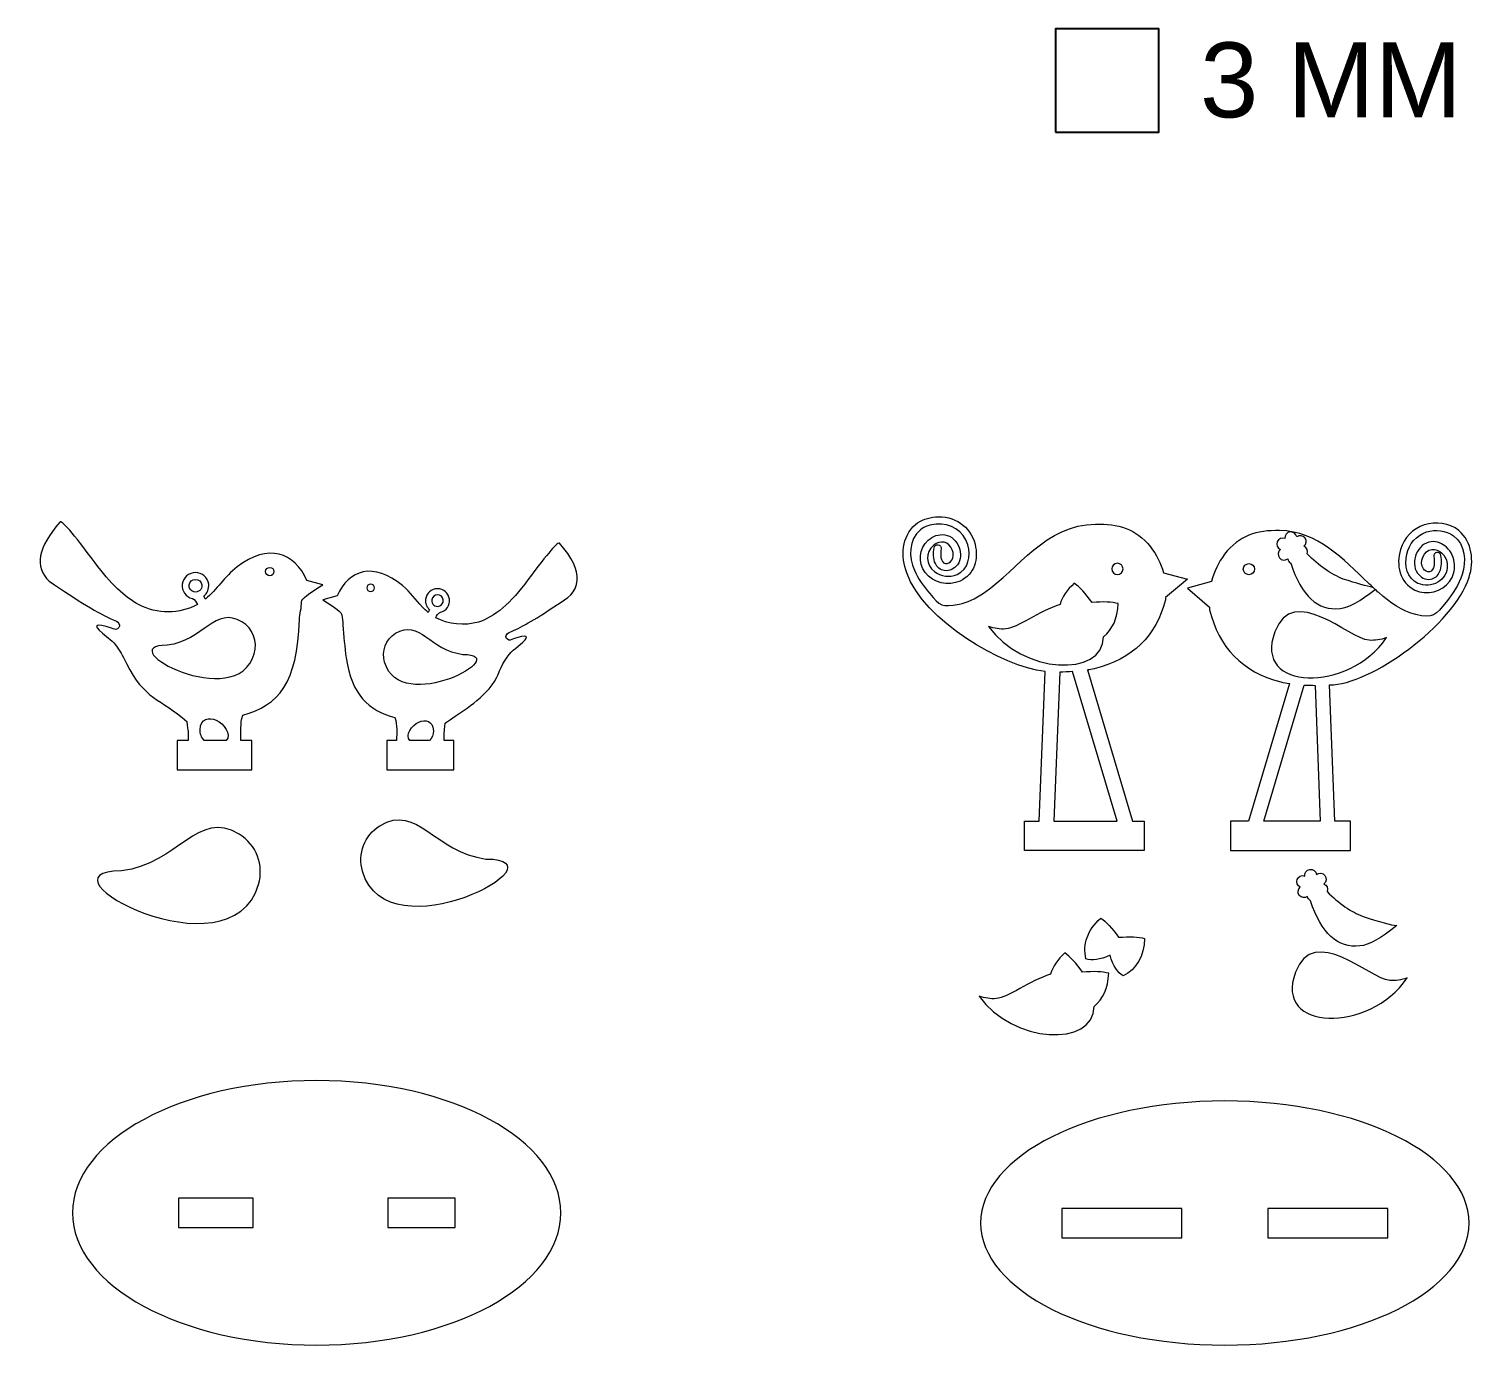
# Model space of a CAD drawing. Header units: millimetres. Extents: x -340 to 338, y -93 to 177.
# Drawn here: x -340.4 to -44.5, y -93 to 176.5 of the extents above; entities that cross this region are included whole.
import ezdxf

# ---------------------------------------------------------------- set-up
doc = ezdxf.new("R2010")
doc.units = ezdxf.units.MM
doc.header["$MEASUREMENT"] = 0
doc.layers.add('Camada 1', color=7, linetype='Continuous')
doc.styles.add('0', font='arial.ttf', dxfattribs={"height": 1})

msp = doc.modelspace()

# ---------------------------------------------------------------- linework, layer by layer
at = {"layer": 'Camada 1', "color": 250}
msp.add_lwpolyline([(-130.175, 155.3635), (-109.0084, 155.3635), (-109.0084, 176.5301), (-130.175, 176.5301), (-130.175, 155.3635)], close=True, dxfattribs=at)
at = {"layer": 'Camada 1', "color": 230, "lineweight": 9}
for points, knots in [([(-310.0096, 30.815), (-310.0096, 30.815), (-307.751, 30.815), (-307.751, 30.815), (-307.751, 30.815), (-307.7071, 32.8731), (-307.8205, 32.3504), (-308.0231, 34.7138), (-308.0231, 34.7138), (-313.3153, 39.338), (-316.8418, 39.2037), (-320.4025, 46.5539), (-320.4025, 46.5539), (-320.9514, 47.6866), (-321.5006, 48.817), (-322.2921, 49.9095), (-322.2921, 49.9095), (-323.2825, 51.2761), (-324.114, 51.7262), (-325.3412, 52.7735), (-325.3412, 52.7735), (-327.423, 54.5497), (-326.7978, 54.8873), (-323.4659, 53.786), (-323.4659, 53.786), (-322.9475, 53.6147), (-322.7331, 53.3889), (-322.2624, 53.6866), (-322.2624, 53.6866), (-322.0314, 53.8326), (-321.8964, 54.0015), (-321.8573, 54.1931), (-321.8573, 54.1931), (-321.8244, 54.3545), (-321.8595, 54.5323), (-321.9625, 54.7262), (-321.9625, 54.7262), (-322.2572, 55.281), (-322.6088, 55.2857), (-323.1575, 55.5234), (-323.1575, 55.5234), (-326.062, 56.7817), (-330.415, 59.4108), (-336.2163, 63.4105), (-336.2163, 63.4105), (-339.2934, 66.3197), (-338.5684, 70.3452), (-334.0411, 75.4868), (-334.0411, 75.4868), (-333.7668, 76.0556), (-331.3636, 73.2894), (-326.8315, 67.1882), (-326.8315, 67.1882), (-323.774, 62.9938), (-320.76, 60.1175), (-317.7891, 58.5596), (-317.7891, 58.5596), (-314.1884, 56.6712), (-309.4601, 56.6611), (-305.8894, 58.6296), (-305.8894, 58.6296), (-305.8894, 58.6296), (-305.898, 58.6527), (-305.898, 58.6527), (-305.898, 58.6527), (-306.0577, 59.0199), (-306.4339, 59.7759), (-306.8933, 59.8411), (-306.8933, 59.8411), (-306.8933, 59.8411), (-306.9121, 59.8438), (-306.9121, 59.8438), (-306.9121, 59.8438), (-306.9121, 59.8438), (-306.9306, 59.8483), (-306.9306, 59.8483), (-306.9306, 59.8483), (-308.2669, 60.1758), (-309.1488, 61.4478), (-308.9832, 62.8092), (-308.9832, 62.8092), (-308.8175, 64.1713), (-307.6573, 65.1958), (-306.2803, 65.1958), (-306.2803, 65.1958), (-304.9033, 65.1958), (-303.743, 64.1713), (-303.5773, 62.8092), (-303.5773, 62.8092), (-303.4609, 61.8517), (-303.8626, 60.9384), (-304.5762, 60.3668), (-304.5762, 60.3668), (-304.5762, 60.3668), (-304.2558, 59.7594), (-304.2558, 59.7594), (-304.2558, 59.7594), (-301.8733, 61.7213), (-300.3497, 64.3348), (-297.7407, 66.3581), (-297.7407, 66.3581), (-291.4353, 71.2476), (-285.9505, 69.3343), (-283.4661, 63.5656), (-283.4661, 63.5656), (-283.4661, 63.5656), (-280.2016, 62.6552), (-280.2016, 62.6552), (-280.2016, 62.6552), (-283.1211, 60.9194), (-284.5661, 59.7737), (-284.5366, 59.2181), (-284.5366, 59.2181), (-284.5474, 58.0953), (-284.9446, 56.5954), (-284.9812, 55.5503), (-284.9812, 55.5503), (-285.4369, 42.5084), (-289.1724, 38.0299), (-296.6068, 35.9837), (-296.6068, 35.9837), (-297.143, 34.1231), (-296.9687, 32.7056), (-296.9672, 30.815), (-296.9672, 30.815), (-296.9672, 30.815), (-294.7233, 30.815), (-294.7233, 30.815), (-294.7233, 30.815), (-294.7233, 30.815), (-294.7233, 24.815), (-294.7233, 24.815), (-294.7233, 24.815), (-294.7233, 24.815), (-310.0096, 24.815), (-310.0096, 24.815), (-310.0096, 24.815), (-310.0096, 24.815), (-310.0096, 30.815), (-310.0096, 30.815)], [0, 0, 0, 0, 0.02777778, 0.02777778, 0.02777778, 0.02777778, 0.05555556, 0.05555556, 0.05555556, 0.05555556, 0.08333333, 0.08333333, 0.08333333, 0.08333333, 0.11111111, 0.11111111, 0.11111111, 0.11111111, 0.13888889, 0.13888889, 0.13888889, 0.13888889, 0.16666667, 0.16666667, 0.16666667, 0.16666667, 0.19444444, 0.19444444, 0.19444444, 0.19444444, 0.22222222, 0.22222222, 0.22222222, 0.22222222, 0.25, 0.25, 0.25, 0.25, 0.27777778, 0.27777778, 0.27777778, 0.27777778, 0.30555556, 0.30555556, 0.30555556, 0.30555556, 0.33333333, 0.33333333, 0.33333333, 0.33333333, 0.36111111, 0.36111111, 0.36111111, 0.36111111, 0.38888889, 0.38888889, 0.38888889, 0.38888889, 0.41666667, 0.41666667, 0.41666667, 0.41666667, 0.44444444, 0.44444444, 0.44444444, 0.44444444, 0.47222222, 0.47222222, 0.47222222, 0.47222222, 0.5, 0.5, 0.5, 0.5, 0.52777778, 0.52777778, 0.52777778, 0.52777778, 0.55555556, 0.55555556, 0.55555556, 0.55555556, 0.58333333, 0.58333333, 0.58333333, 0.58333333, 0.61111111, 0.61111111, 0.61111111, 0.61111111, 0.63888889, 0.63888889, 0.63888889, 0.63888889, 0.66666667, 0.66666667, 0.66666667, 0.66666667, 0.69444444, 0.69444444, 0.69444444, 0.69444444, 0.72222222, 0.72222222, 0.72222222, 0.72222222, 0.75, 0.75, 0.75, 0.75, 0.77777778, 0.77777778, 0.77777778, 0.77777778, 0.80555556, 0.80555556, 0.80555556, 0.80555556, 0.83333333, 0.83333333, 0.83333333, 0.83333333, 0.86111111, 0.86111111, 0.86111111, 0.86111111, 0.88888889, 0.88888889, 0.88888889, 0.88888889, 0.91666667, 0.91666667, 0.91666667, 0.91666667, 0.94444444, 0.94444444, 0.94444444, 0.94444444, 1, 1, 1, 1]), ([(-136.5659, 8.2771), (-136.5659, 8.2771), (-112.0125, 8.2771), (-112.0125, 8.2771), (-112.0125, 8.2771), (-112.0125, 8.2771), (-112.0125, 14.2771), (-112.0125, 14.2771), (-112.0125, 14.2771), (-112.0125, 14.2771), (-114.4244, 14.2771), (-114.4244, 14.2771), (-114.4244, 14.2771), (-114.4244, 14.2771), (-123.6431, 45.2327), (-123.6431, 45.2327), (-123.6431, 45.2327), (-123.1797, 45.3019), (-122.7141, 45.3796), (-122.2466, 45.4657), (-122.2466, 45.4657), (-114.3821, 47.4681), (-109.5314, 52.1865), (-107.6945, 59.6209), (-107.6945, 59.6209), (-107.6755, 59.7773), (-107.659, 59.9336), (-107.6452, 60.0898), (-107.6452, 60.0898), (-107.6452, 60.0898), (-103.1463, 63.821), (-103.1463, 63.821), (-103.1463, 63.821), (-103.1463, 63.821), (-108.0768, 65.1345), (-108.0768, 65.1345), (-108.0768, 65.1345), (-108.5928, 67.0787), (-109.5055, 68.8997), (-110.758, 70.4786), (-110.758, 70.4786), (-113.6781, 74.1596), (-117.3889, 75.2135), (-122.015, 75.1291), (-122.015, 75.1291), (-132.2063, 74.9429), (-137.8369, 65.8628), (-144.7074, 61.134), (-144.7074, 61.134), (-146.7714, 59.7135), (-148.2117, 59.0399), (-149.8883, 58.7212), (-149.8883, 58.7212), (-153.599, 58.0158), (-153.7651, 58.363), (-155.936, 60.9024), (-155.936, 60.9024), (-157.1561, 62.3294), (-158.3223, 63.9485), (-159.0779, 65.6733), (-159.0779, 65.6733), (-160.2492, 68.3472), (-160.3265, 71.9435), (-157.8433, 73.9228), (-157.8433, 73.9228), (-156.9193, 74.6594), (-155.7825, 75.002), (-154.6191, 75.1087), (-154.6191, 75.1087), (-151.6672, 75.3794), (-149.0252, 73.7119), (-148.1639, 70.8607), (-148.1639, 70.8607), (-147.4635, 68.5422), (-147.9918, 65.8886), (-150.3556, 64.7942), (-150.3556, 64.7942), (-151.8314, 64.111), (-153.7082, 64.3926), (-154.9795, 65.3802), (-154.9795, 65.3802), (-156.7052, 66.7209), (-156.8997, 69.3324), (-155.1776, 70.7618), (-155.1776, 70.7618), (-153.7828, 71.9194), (-151.9742, 71.5769), (-151.3141, 69.8136), (-151.3141, 69.8136), (-151.0506, 69.1097), (-150.9971, 68.2829), (-151.4609, 67.6481), (-151.4609, 67.6481), (-151.7401, 67.2659), (-152.2294, 66.9655), (-152.7167, 67.0433), (-152.7167, 67.0433), (-153.8632, 67.2264), (-153.7324, 69.1944), (-153.597, 70.0177), (-153.597, 70.0177), (-153.5308, 70.4201), (-153.8046, 70.8019), (-154.207, 70.8681), (-154.207, 70.8681), (-154.6093, 70.9342), (-154.991, 70.6604), (-155.0572, 70.2581), (-155.0572, 70.2581), (-155.2296, 69.2106), (-155.2574, 68.0018), (-154.7906, 67.0236), (-154.7906, 67.0236), (-154.4294, 66.2666), (-153.7906, 65.7161), (-152.95, 65.5818), (-152.95, 65.5818), (-151.9111, 65.4159), (-150.874, 65.9426), (-150.2658, 66.7751), (-150.2658, 66.7751), (-149.499, 67.8247), (-149.4849, 69.1483), (-149.9281, 70.3324), (-149.9281, 70.3324), (-150.4292, 71.6711), (-151.4198, 72.7103), (-152.8762, 72.9247), (-152.8762, 72.9247), (-154.0911, 73.1036), (-155.3331, 72.6448), (-156.2375, 71.8371), (-156.2375, 71.8371), (-158.1254, 70.1509), (-158.3903, 67.1784), (-156.8519, 65.1733), (-156.8519, 65.1733), (-155.2432, 63.0765), (-152.1233, 62.3449), (-149.7338, 63.4512), (-149.7338, 63.4512), (-146.7786, 64.8193), (-145.8888, 67.9871), (-146.6601, 70.9786), (-146.6601, 70.9786), (-147.609, 74.6587), (-150.9814, 76.9286), (-154.7543, 76.5825), (-154.7543, 76.5825), (-156.254, 76.4449), (-157.6968, 75.9713), (-158.8664, 74.9987), (-158.8664, 74.9987), (-161.731, 72.6164), (-161.8449, 68.3994), (-160.656, 65.1327), (-160.656, 65.1327), (-157.0788, 55.3035), (-141.1108, 45.8443), (-132.3246, 44.9377), (-132.3246, 44.9377), (-132.3246, 44.9377), (-133.5001, 14.2771), (-133.5001, 14.2771), (-133.5001, 14.2771), (-133.5001, 14.2771), (-136.5659, 14.2771), (-136.5659, 14.2771), (-136.5659, 14.2771), (-136.5659, 14.2771), (-136.5659, 8.2771), (-136.5659, 8.2771)], [0, 0, 0, 0, 0.02272727, 0.02272727, 0.02272727, 0.02272727, 0.04545455, 0.04545455, 0.04545455, 0.04545455, 0.06818182, 0.06818182, 0.06818182, 0.06818182, 0.09090909, 0.09090909, 0.09090909, 0.09090909, 0.11363636, 0.11363636, 0.11363636, 0.11363636, 0.13636364, 0.13636364, 0.13636364, 0.13636364, 0.15909091, 0.15909091, 0.15909091, 0.15909091, 0.18181818, 0.18181818, 0.18181818, 0.18181818, 0.20454545, 0.20454545, 0.20454545, 0.20454545, 0.22727273, 0.22727273, 0.22727273, 0.22727273, 0.25, 0.25, 0.25, 0.25, 0.27272727, 0.27272727, 0.27272727, 0.27272727, 0.29545455, 0.29545455, 0.29545455, 0.29545455, 0.31818182, 0.31818182, 0.31818182, 0.31818182, 0.34090909, 0.34090909, 0.34090909, 0.34090909, 0.36363636, 0.36363636, 0.36363636, 0.36363636, 0.38636364, 0.38636364, 0.38636364, 0.38636364, 0.40909091, 0.40909091, 0.40909091, 0.40909091, 0.43181818, 0.43181818, 0.43181818, 0.43181818, 0.45454545, 0.45454545, 0.45454545, 0.45454545, 0.47727273, 0.47727273, 0.47727273, 0.47727273, 0.5, 0.5, 0.5, 0.5, 0.52272727, 0.52272727, 0.52272727, 0.52272727, 0.54545455, 0.54545455, 0.54545455, 0.54545455, 0.56818182, 0.56818182, 0.56818182, 0.56818182, 0.59090909, 0.59090909, 0.59090909, 0.59090909, 0.61363636, 0.61363636, 0.61363636, 0.61363636, 0.63636364, 0.63636364, 0.63636364, 0.63636364, 0.65909091, 0.65909091, 0.65909091, 0.65909091, 0.68181818, 0.68181818, 0.68181818, 0.68181818, 0.70454545, 0.70454545, 0.70454545, 0.70454545, 0.72727273, 0.72727273, 0.72727273, 0.72727273, 0.75, 0.75, 0.75, 0.75, 0.77272727, 0.77272727, 0.77272727, 0.77272727, 0.79545455, 0.79545455, 0.79545455, 0.79545455, 0.81818182, 0.81818182, 0.81818182, 0.81818182, 0.84090909, 0.84090909, 0.84090909, 0.84090909, 0.86363636, 0.86363636, 0.86363636, 0.86363636, 0.88636364, 0.88636364, 0.88636364, 0.88636364, 0.90909091, 0.90909091, 0.90909091, 0.90909091, 0.93181818, 0.93181818, 0.93181818, 0.93181818, 0.95454545, 0.95454545, 0.95454545, 0.95454545, 1, 1, 1, 1]), ([(-84.3119, 73.7916), (-76.4263, 73.6409), (-71.2713, 67.9238), (-66.1595, 63.0548), (-66.1595, 63.0548), (-65.4076, 62.3384), (-64.5807, 61.5779), (-64.0016, 61.0718), (-64.0016, 61.0718), (-61.6318, 59), (-59.1912, 57.2978), (-56.4187, 56.5899), (-56.4187, 56.5899), (-52.9858, 55.7133), (-52.3036, 56.5299), (-50.2156, 59.1298), (-50.2156, 59.1298), (-48.8679, 60.8081), (-47.5843, 62.7559), (-46.9088, 64.8123), (-46.9088, 64.8123), (-46.0405, 67.4559), (-46.3121, 70.9477), (-48.7123, 72.717), (-48.7123, 72.717), (-50.2708, 73.8659), (-52.3871, 74.0879), (-54.2068, 73.4973), (-54.2068, 73.4973), (-56.3307, 72.8079), (-57.7933, 71.0947), (-58.2721, 68.9247), (-58.2721, 68.9247), (-58.7788, 66.6282), (-58.2453, 64.0803), (-55.9682, 62.9781), (-55.9682, 62.9781), (-53.3496, 61.7107), (-49.7651, 63.6041), (-49.9622, 66.7222), (-49.9622, 66.7222), (-50.0208, 67.6482), (-50.3903, 68.5327), (-51.0768, 69.1678), (-51.0768, 69.1678), (-51.627, 69.6768), (-52.3785, 70.0059), (-53.1375, 69.921), (-53.1375, 69.921), (-54.7916, 69.7361), (-55.7977, 67.2993), (-54.8636, 65.9624), (-54.8636, 65.9624), (-54.5912, 65.5726), (-54.1049, 65.2474), (-53.6116, 65.3298), (-53.6116, 65.3298), (-52.4562, 65.5227), (-52.5997, 67.6219), (-52.7302, 68.4511), (-52.7302, 68.4511), (-52.794, 68.8568), (-52.5312, 69.2575), (-52.1214, 69.328), (-52.1214, 69.328), (-51.7092, 69.3989), (-51.3336, 69.1044), (-51.2694, 68.6967), (-51.2694, 68.6967), (-51.0981, 67.6084), (-51.0687, 66.3466), (-51.5349, 65.3253), (-51.5349, 65.3253), (-51.8882, 64.5511), (-52.5199, 63.9632), (-53.3755, 63.8203), (-53.3755, 63.8203), (-54.4328, 63.6438), (-55.4656, 64.2117), (-56.0635, 65.0673), (-56.0635, 65.0673), (-57.6454, 67.331), (-56.0842, 71.2283), (-53.2608, 71.5021), (-53.2608, 71.5021), (-52.1033, 71.6143), (-50.9638, 71.1453), (-50.1177, 70.3696), (-50.1177, 70.3696), (-49.1142, 69.4496), (-48.5707, 68.1707), (-48.4854, 66.8218), (-48.4854, 66.8218), (-48.4071, 65.5834), (-48.7373, 64.3947), (-49.4725, 63.393), (-49.4725, 63.393), (-51.0591, 61.2312), (-54.1731, 60.4208), (-56.5962, 61.5936), (-56.5962, 61.5936), (-59.7417, 63.1159), (-60.5001, 66.7751), (-59.5484, 69.9008), (-59.5484, 69.9008), (-58.8162, 72.3057), (-57.0699, 74.162), (-54.6704, 74.9476), (-54.6704, 74.9476), (-52.3107, 75.7201), (-49.5678, 75.365), (-47.6169, 73.7797), (-47.6169, 73.7797), (-44.8336, 71.5182), (-44.4797, 67.4509), (-45.494, 64.2208), (-45.494, 64.2208), (-48.5529, 54.4797), (-65.871, 42.088), (-74.055, 42.1851), (-74.055, 42.1851), (-74.055, 42.1851), (-72.985, 14.2771), (-72.985, 14.2771), (-72.985, 14.2771), (-72.985, 14.2771), (-69.796, 14.2771), (-69.796, 14.2771), (-69.796, 14.2771), (-69.796, 14.2771), (-69.796, 8.2771), (-69.796, 8.2771), (-69.796, 8.2771), (-69.796, 8.2771), (-94.3494, 8.2771), (-94.3494, 8.2771), (-94.3494, 8.2771), (-94.3494, 8.2771), (-94.3494, 14.2771), (-94.3494, 14.2771), (-94.3494, 14.2771), (-94.3494, 14.2771), (-90.6733, 14.2771), (-90.6733, 14.2771), (-90.6733, 14.2771), (-90.6733, 14.2771), (-82.2752, 42.4772), (-82.2752, 42.4772), (-82.2752, 42.4772), (-82.8732, 42.5643), (-83.4751, 42.6659), (-84.0803, 42.7824), (-84.0803, 42.7824), (-91.9448, 44.8757), (-96.7955, 49.8081), (-98.6324, 57.5798), (-98.6324, 57.5798), (-98.6514, 57.7433), (-98.6679, 57.9067), (-98.6817, 58.07), (-98.6817, 58.07), (-98.6817, 58.07), (-103.1806, 61.9704), (-103.1806, 61.9704), (-103.1806, 61.9704), (-103.1806, 61.9704), (-98.2501, 63.3435), (-98.2501, 63.3435), (-98.2501, 63.3435), (-97.7341, 65.3759), (-96.8214, 67.2796), (-95.5689, 68.9301), (-95.5689, 68.9301), (-92.6488, 72.7781), (-88.938, 73.8798), (-84.3119, 73.7916)], [0, 0, 0, 0, 0.02222222, 0.02222222, 0.02222222, 0.02222222, 0.04444444, 0.04444444, 0.04444444, 0.04444444, 0.06666667, 0.06666667, 0.06666667, 0.06666667, 0.08888889, 0.08888889, 0.08888889, 0.08888889, 0.11111111, 0.11111111, 0.11111111, 0.11111111, 0.13333333, 0.13333333, 0.13333333, 0.13333333, 0.15555556, 0.15555556, 0.15555556, 0.15555556, 0.17777778, 0.17777778, 0.17777778, 0.17777778, 0.2, 0.2, 0.2, 0.2, 0.22222222, 0.22222222, 0.22222222, 0.22222222, 0.24444444, 0.24444444, 0.24444444, 0.24444444, 0.26666667, 0.26666667, 0.26666667, 0.26666667, 0.28888889, 0.28888889, 0.28888889, 0.28888889, 0.31111111, 0.31111111, 0.31111111, 0.31111111, 0.33333333, 0.33333333, 0.33333333, 0.33333333, 0.35555556, 0.35555556, 0.35555556, 0.35555556, 0.37777778, 0.37777778, 0.37777778, 0.37777778, 0.4, 0.4, 0.4, 0.4, 0.42222222, 0.42222222, 0.42222222, 0.42222222, 0.44444444, 0.44444444, 0.44444444, 0.44444444, 0.46666667, 0.46666667, 0.46666667, 0.46666667, 0.48888889, 0.48888889, 0.48888889, 0.48888889, 0.51111111, 0.51111111, 0.51111111, 0.51111111, 0.53333333, 0.53333333, 0.53333333, 0.53333333, 0.55555556, 0.55555556, 0.55555556, 0.55555556, 0.57777778, 0.57777778, 0.57777778, 0.57777778, 0.6, 0.6, 0.6, 0.6, 0.62222222, 0.62222222, 0.62222222, 0.62222222, 0.64444444, 0.64444444, 0.64444444, 0.64444444, 0.66666667, 0.66666667, 0.66666667, 0.66666667, 0.68888889, 0.68888889, 0.68888889, 0.68888889, 0.71111111, 0.71111111, 0.71111111, 0.71111111, 0.73333333, 0.73333333, 0.73333333, 0.73333333, 0.75555556, 0.75555556, 0.75555556, 0.75555556, 0.77777778, 0.77777778, 0.77777778, 0.77777778, 0.8, 0.8, 0.8, 0.8, 0.82222222, 0.82222222, 0.82222222, 0.82222222, 0.84444444, 0.84444444, 0.84444444, 0.84444444, 0.86666667, 0.86666667, 0.86666667, 0.86666667, 0.88888889, 0.88888889, 0.88888889, 0.88888889, 0.91111111, 0.91111111, 0.91111111, 0.91111111, 0.93333333, 0.93333333, 0.93333333, 0.93333333, 0.95555556, 0.95555556, 0.95555556, 0.95555556, 1, 1, 1, 1]), ([(-267.1262, 30.7841), (-267.1262, 30.7841), (-265.0987, 30.7841), (-265.0987, 30.7841), (-265.0987, 30.7841), (-265.0968, 32.4872), (-264.9489, 33.806), (-265.4303, 35.4825), (-265.4303, 35.4825), (-270.9636, 37.011), (-274.2214, 40.0412), (-275.4164, 47.7024), (-275.4164, 47.7024), (-275.7625, 49.9224), (-275.8793, 52.2102), (-276.0871, 54.4494), (-276.0871, 54.4494), (-276.1574, 55.2076), (-276.2289, 55.9149), (-276.2983, 56.4776), (-276.2983, 56.4776), (-276.2717, 56.9797), (-277.5728, 58.015), (-280.2016, 59.5834), (-280.2016, 59.5834), (-280.2016, 59.5834), (-277.2622, 60.4061), (-277.2622, 60.4061), (-277.2622, 60.4061), (-274.9596, 65.7718), (-269.7945, 67.4463), (-263.9077, 62.5246), (-263.9077, 62.5246), (-262.1597, 61.0631), (-261.2854, 59.6534), (-259.8027, 58.1182), (-259.8027, 58.1182), (-259.4186, 57.7203), (-259.0251, 57.3559), (-258.6227, 57.0243), (-258.6227, 57.0243), (-258.6227, 57.0243), (-258.3301, 57.5789), (-258.3301, 57.5789), (-258.3301, 57.5789), (-258.9252, 58.098), (-259.2546, 58.8919), (-259.154, 59.7226), (-259.154, 59.7226), (-259.0048, 60.9534), (-257.9601, 61.8792), (-256.7203, 61.8792), (-256.7203, 61.8792), (-255.4805, 61.8792), (-254.4358, 60.9534), (-254.2866, 59.7226), (-254.2866, 59.7226), (-254.1375, 58.4925), (-254.9316, 57.343), (-256.1348, 57.0471), (-256.1348, 57.0471), (-256.1348, 57.0471), (-256.1514, 57.043), (-256.1514, 57.043), (-256.1514, 57.043), (-256.1514, 57.043), (-256.1683, 57.0406), (-256.1683, 57.0406), (-256.1683, 57.0406), (-256.5819, 56.9817), (-256.9208, 56.2985), (-257.0645, 55.9667), (-257.0645, 55.9667), (-257.0645, 55.9667), (-257.0722, 55.9459), (-257.0722, 55.9459), (-257.0722, 55.9459), (-254.6152, 54.5864), (-251.0589, 54.2241), (-248.3592, 55.0492), (-248.3592, 55.0492), (-245.0391, 56.0638), (-241.658, 58.9407), (-238.216, 63.6796), (-238.216, 63.6796), (-234.1353, 69.1928), (-231.9715, 71.6924), (-231.7245, 71.1783), (-231.7245, 71.1783), (-229.1779, 68.2759), (-227.9675, 65.767), (-228.093, 63.6519), (-228.093, 63.6519), (-228.2524, 60.9655), (-230.1693, 59.9685), (-232.1392, 58.6489), (-232.1392, 58.6489), (-236.2245, 55.9123), (-239.3701, 54.068), (-241.5757, 53.1166), (-241.5757, 53.1166), (-242.0806, 52.8989), (-242.4253, 52.8772), (-242.6504, 52.3103), (-242.6504, 52.3103), (-242.7719, 52.0043), (-242.6927, 51.7463), (-242.4128, 51.5363), (-242.4128, 51.5363), (-241.9385, 51.1807), (-241.716, 51.4144), (-241.1848, 51.5894), (-241.1848, 51.5894), (-238.4159, 52.5015), (-237.7703, 52.2811), (-239.2481, 50.9278), (-239.2481, 50.9278), (-240.7384, 49.563), (-241.7403, 49.1187), (-242.894, 47.2577), (-242.894, 47.2577), (-244.1943, 45.1599), (-244.3101, 43.5116), (-246.157, 41.3826), (-246.157, 41.3826), (-249.1907, 37.8853), (-253.7948, 35.5244), (-255.1511, 34.3351), (-255.1511, 34.3351), (-255.3333, 32.2018), (-255.4232, 32.6378), (-255.3836, 30.7841), (-255.3836, 30.7841), (-255.3836, 30.7841), (-253.3624, 30.7841), (-253.3624, 30.7841), (-253.3624, 30.7841), (-253.3624, 30.7841), (-253.3624, 24.815), (-253.3624, 24.815), (-253.3624, 24.815), (-253.3624, 24.815), (-267.1262, 24.815), (-267.1262, 24.815), (-267.1262, 24.815), (-267.1262, 24.815), (-267.1262, 30.7841), (-267.1262, 30.7841)], [0, 0, 0, 0, 0.02631579, 0.02631579, 0.02631579, 0.02631579, 0.05263158, 0.05263158, 0.05263158, 0.05263158, 0.07894737, 0.07894737, 0.07894737, 0.07894737, 0.10526316, 0.10526316, 0.10526316, 0.10526316, 0.13157895, 0.13157895, 0.13157895, 0.13157895, 0.15789474, 0.15789474, 0.15789474, 0.15789474, 0.18421053, 0.18421053, 0.18421053, 0.18421053, 0.21052632, 0.21052632, 0.21052632, 0.21052632, 0.23684211, 0.23684211, 0.23684211, 0.23684211, 0.26315789, 0.26315789, 0.26315789, 0.26315789, 0.28947368, 0.28947368, 0.28947368, 0.28947368, 0.31578947, 0.31578947, 0.31578947, 0.31578947, 0.34210526, 0.34210526, 0.34210526, 0.34210526, 0.36842105, 0.36842105, 0.36842105, 0.36842105, 0.39473684, 0.39473684, 0.39473684, 0.39473684, 0.42105263, 0.42105263, 0.42105263, 0.42105263, 0.44736842, 0.44736842, 0.44736842, 0.44736842, 0.47368421, 0.47368421, 0.47368421, 0.47368421, 0.5, 0.5, 0.5, 0.5, 0.52631579, 0.52631579, 0.52631579, 0.52631579, 0.55263158, 0.55263158, 0.55263158, 0.55263158, 0.57894737, 0.57894737, 0.57894737, 0.57894737, 0.60526316, 0.60526316, 0.60526316, 0.60526316, 0.63157895, 0.63157895, 0.63157895, 0.63157895, 0.65789474, 0.65789474, 0.65789474, 0.65789474, 0.68421053, 0.68421053, 0.68421053, 0.68421053, 0.71052632, 0.71052632, 0.71052632, 0.71052632, 0.73684211, 0.73684211, 0.73684211, 0.73684211, 0.76315789, 0.76315789, 0.76315789, 0.76315789, 0.78947368, 0.78947368, 0.78947368, 0.78947368, 0.81578947, 0.81578947, 0.81578947, 0.81578947, 0.84210526, 0.84210526, 0.84210526, 0.84210526, 0.86842105, 0.86842105, 0.86842105, 0.86842105, 0.89473684, 0.89473684, 0.89473684, 0.89473684, 0.92105263, 0.92105263, 0.92105263, 0.92105263, 0.94736842, 0.94736842, 0.94736842, 0.94736842, 1, 1, 1, 1]), ([(-291.9404, 65.3964), (-291.9404, 64.9219), (-291.5543, 64.5371), (-291.0781, 64.5371), (-291.0781, 64.5371), (-290.6018, 64.5371), (-290.2157, 64.9219), (-290.2157, 65.3964), (-290.2157, 65.3964), (-290.2157, 65.8709), (-290.6018, 66.2557), (-291.0781, 66.2557), (-291.0781, 66.2557), (-291.5543, 66.2557), (-291.9404, 65.8709), (-291.9404, 65.3964)], [0, 0, 0, 0, 0.2, 0.2, 0.2, 0.2, 0.4, 0.4, 0.4, 0.4, 0.6, 0.6, 0.6, 0.6, 1, 1, 1, 1]), ([(-118.6473, 65.9381), (-118.6473, 66.5683), (-118.1365, 67.0791), (-117.5063, 67.0791), (-117.5063, 67.0791), (-116.8761, 67.0791), (-116.3653, 66.5683), (-116.3653, 65.9381), (-116.3653, 65.9381), (-116.3653, 65.3079), (-116.8761, 64.7971), (-117.5063, 64.7971), (-117.5063, 64.7971), (-118.1365, 64.7971), (-118.6473, 65.3079), (-118.6473, 65.9381)], [0, 0, 0, 0, 0.2, 0.2, 0.2, 0.2, 0.4, 0.4, 0.4, 0.4, 0.6, 0.6, 0.6, 0.6, 1, 1, 1, 1]), ([(-90.591, 64.7441), (-89.9608, 64.7441), (-89.45, 65.2549), (-89.45, 65.8851), (-89.45, 65.8851), (-89.45, 66.5153), (-89.9608, 67.0261), (-90.591, 67.0261), (-90.591, 67.0261), (-91.2212, 67.0261), (-91.732, 66.5153), (-91.732, 65.8851), (-91.732, 65.8851), (-91.732, 65.2549), (-91.2212, 64.7441), (-90.591, 64.7441)], [0, 0, 0, 0, 0.2, 0.2, 0.2, 0.2, 0.4, 0.4, 0.4, 0.4, 0.6, 0.6, 0.6, 0.6, 1, 1, 1, 1]), ([(-307.5782, 62.6441), (-307.6573, 61.9937), (-307.2388, 61.3859), (-306.6028, 61.2244), (-306.6028, 61.2244), (-305.7123, 61.0829), (-304.8573, 61.6258), (-304.9811, 62.6441), (-304.9811, 62.6441), (-305.0607, 63.2986), (-305.6181, 63.7907), (-306.2797, 63.7907), (-306.2797, 63.7907), (-306.9413, 63.7907), (-307.4986, 63.2986), (-307.5782, 62.6441)], [0, 0, 0, 0, 0.2, 0.2, 0.2, 0.2, 0.4, 0.4, 0.4, 0.4, 0.6, 0.6, 0.6, 0.6, 1, 1, 1, 1]), ([(-269.6319, 62.0605), (-269.6319, 61.6317), (-269.9796, 61.284), (-270.4084, 61.284), (-270.4084, 61.284), (-270.8372, 61.284), (-271.1848, 61.6317), (-271.1848, 62.0605), (-271.1848, 62.0605), (-271.1848, 62.4893), (-270.8372, 62.8369), (-270.4084, 62.8369), (-270.4084, 62.8369), (-269.9796, 62.8369), (-269.6319, 62.4893), (-269.6319, 62.0605)], [0, 0, 0, 0, 0.2, 0.2, 0.2, 0.2, 0.4, 0.4, 0.4, 0.4, 0.6, 0.6, 0.6, 0.6, 1, 1, 1, 1]), ([(-255.5434, 59.5744), (-255.4717, 58.9825), (-255.8511, 58.4293), (-256.4279, 58.2824), (-256.4279, 58.2824), (-257.2352, 58.1537), (-258.0106, 58.6477), (-257.8982, 59.5744), (-257.8982, 59.5744), (-257.8261, 60.1699), (-257.3208, 60.6178), (-256.7208, 60.6178), (-256.7208, 60.6178), (-256.1208, 60.6178), (-255.6155, 60.1699), (-255.5434, 59.5744)], [0, 0, 0, 0, 0.2, 0.2, 0.2, 0.2, 0.4, 0.4, 0.4, 0.4, 0.6, 0.6, 0.6, 0.6, 1, 1, 1, 1]), ([(-117.5547, 14.2771), (-117.5547, 14.2771), (-130.4979, 14.2771), (-130.4979, 14.2771), (-130.4979, 14.2771), (-130.4979, 14.2771), (-129.3276, 44.8026), (-129.3276, 44.8026), (-129.3276, 44.8026), (-128.4525, 44.8017), (-127.5675, 44.8332), (-126.6735, 44.897), (-126.6735, 44.897), (-126.6735, 44.897), (-117.5547, 14.2771), (-117.5547, 14.2771)], [0, 0, 0, 0, 0.2, 0.2, 0.2, 0.2, 0.4, 0.4, 0.4, 0.4, 0.6, 0.6, 0.6, 0.6, 1, 1, 1, 1]), ([(-75.9872, 14.2771), (-75.9872, 14.2771), (-77.0535, 42.0894), (-77.0535, 42.0894), (-77.0535, 42.0894), (-77.7756, 42.0899), (-78.5045, 42.1133), (-79.2395, 42.1596), (-79.2395, 42.1596), (-79.2395, 42.1596), (-87.543, 14.2771), (-87.543, 14.2771), (-87.543, 14.2771), (-87.543, 14.2771), (-75.9872, 14.2771), (-75.9872, 14.2771)], [0, 0, 0, 0, 0.2, 0.2, 0.2, 0.2, 0.4, 0.4, 0.4, 0.4, 0.6, 0.6, 0.6, 0.6, 1, 1, 1, 1]), ([(-304.4827, 30.815), (-304.4827, 30.815), (-299.9834, 30.815), (-299.9834, 30.815), (-299.9834, 30.815), (-298.7478, 31.9834), (-300.5408, 34.3079), (-302.0191, 34.9524), (-302.0191, 34.9524), (-303.5194, 35.6065), (-305.2136, 35.3365), (-305.3422, 33.0055), (-305.3422, 33.0055), (-305.3861, 32.2096), (-305.0631, 31.3659), (-304.4827, 30.815)], [0, 0, 0, 0, 0.2, 0.2, 0.2, 0.2, 0.4, 0.4, 0.4, 0.4, 0.6, 0.6, 0.6, 0.6, 1, 1, 1, 1]), ([(-262.3699, 30.7841), (-262.3699, 30.7841), (-258.3305, 30.7841), (-258.3305, 30.7841), (-258.3305, 30.7841), (-257.8202, 31.288), (-257.526, 32.0823), (-257.5649, 32.7914), (-257.5649, 32.7914), (-257.6808, 34.8978), (-259.2062, 35.1417), (-260.5571, 34.5507), (-260.5571, 34.5507), (-261.8975, 33.9641), (-263.5289, 31.8326), (-262.3699, 30.7841)], [0, 0, 0, 0, 0.2, 0.2, 0.2, 0.2, 0.4, 0.4, 0.4, 0.4, 0.6, 0.6, 0.6, 0.6, 1, 1, 1, 1])]:
    msp.add_open_spline(points, degree=3, knots=knots, dxfattribs=at)
at = {"layer": 'Camada 1', "color": 240, "lineweight": 9}
for points, knots in [([(-65.1803, 62.1343), (-66.4714, 62.3864), (-68.5011, 62.964), (-71.2689, 63.8674), (-71.2689, 63.8674), (-73.7671, 64.838), (-76.2299, 66.5474), (-78.6573, 68.9956), (-78.6573, 68.9956), (-78.4062, 69.6127), (-78.6987, 70.3154), (-79.31, 70.5743), (-79.31, 70.5743), (-78.7922, 70.9898), (-78.7019, 71.7457), (-79.1111, 72.2714), (-79.1111, 72.2714), (-79.5204, 72.7972), (-80.275, 72.8953), (-80.805, 72.4953), (-80.805, 72.4953), (-80.9061, 73.1516), (-81.5154, 73.6076), (-82.1753, 73.5161), (-82.1753, 73.5161), (-82.8352, 73.4246), (-83.2976, 72.8201), (-83.2162, 72.1611), (-83.2162, 72.1611), (-83.8349, 72.4018), (-84.5345, 72.102), (-84.7852, 71.4847), (-84.7852, 71.4847), (-85.0361, 70.8673), (-84.7436, 70.1648), (-84.1323, 69.9058), (-84.1323, 69.9058), (-84.6501, 69.4903), (-84.7404, 68.7344), (-84.3312, 68.2088), (-84.3312, 68.2088), (-83.9219, 67.6829), (-83.1673, 67.5849), (-82.6373, 67.9848), (-82.6373, 67.9848), (-82.5784, 67.601), (-82.3454, 67.2857), (-82.0301, 67.1084), (-82.0301, 67.1084), (-79.8349, 60.3854), (-76.467, 57.2954), (-71.9263, 57.839), (-71.9263, 57.839), (-70.166, 57.9982), (-67.7713, 59.2961), (-64.7421, 61.7324)], [0, 0, 0, 0, 0.06666667, 0.06666667, 0.06666667, 0.06666667, 0.13333333, 0.13333333, 0.13333333, 0.13333333, 0.2, 0.2, 0.2, 0.2, 0.26666667, 0.26666667, 0.26666667, 0.26666667, 0.33333333, 0.33333333, 0.33333333, 0.33333333, 0.4, 0.4, 0.4, 0.4, 0.46666667, 0.46666667, 0.46666667, 0.46666667, 0.53333333, 0.53333333, 0.53333333, 0.53333333, 0.6, 0.6, 0.6, 0.6, 0.66666667, 0.66666667, 0.66666667, 0.66666667, 0.73333333, 0.73333333, 0.73333333, 0.73333333, 0.8, 0.8, 0.8, 0.8, 0.86666667, 0.86666667, 0.86666667, 0.86666667, 1, 1, 1, 1]), ([(-120.3596, 52.0343), (-118.4951, 53.5276), (-117.4897, 55.7948), (-117.3432, 58.8356), (-117.3432, 58.8356), (-118.6166, 59.1774), (-120.4043, 59.2525), (-122.7066, 59.0602), (-122.7066, 59.0602), (-124.048, 60.9412), (-125.2608, 62.2568), (-126.3447, 63.0075), (-126.3447, 63.0075), (-127.823, 61.6277), (-128.7959, 60.1793), (-129.2633, 58.6626)], [0, 0, 0, 0, 0.2, 0.2, 0.2, 0.2, 0.4, 0.4, 0.4, 0.4, 0.6, 0.6, 0.6, 0.6, 1, 1, 1, 1]), ([(-62.4457, 51.8583), (-70.0563, 40.4945), (-89.8672, 40.8223), (-85.2887, 53.0209), (-85.2887, 53.0209), (-81.4993, 63.1147), (-70.1603, 51.6474), (-65.9546, 51.3276), (-65.9546, 51.3276), (-64.781, 51.2383), (-63.6112, 51.4152), (-62.4457, 51.8583)], [0, 0, 0, 0, 0.25, 0.25, 0.25, 0.25, 0.5, 0.5, 0.5, 0.5, 1, 1, 1, 1]), ([(-312.0485, 50.3075), (-304.6169, 51.237), (-302.186, 58.3803), (-296.7579, 55.0925), (-296.7579, 55.0925), (-294.5186, 53.7362), (-293.5101, 51.0497), (-294.2423, 48.5425), (-294.2423, 48.5425), (-297.8439, 36.2099), (-324.0739, 50.2824), (-312.0485, 50.3075)], [0, 0, 0, 0, 0.25, 0.25, 0.25, 0.25, 0.5, 0.5, 0.5, 0.5, 1, 1, 1, 1]), ([(-129.2633, 58.6626), (-133.4888, 57.2779), (-138.0336, 53.8101), (-140.3723, 53.64), (-140.3723, 53.64), (-141.5459, 53.5547), (-142.7157, 53.7238), (-143.8812, 54.1477), (-143.8812, 54.1477), (-137.0493, 44.3894), (-120.386, 43.6435), (-120.3596, 52.0343)], [0, 0, 0, 0, 0.25, 0.25, 0.25, 0.25, 0.5, 0.5, 0.5, 0.5, 1, 1, 1, 1]), ([(-251.5266, 48.4259), (-258.218, 49.2657), (-260.4068, 55.7206), (-265.2942, 52.7496), (-265.2942, 52.7496), (-267.3105, 51.5241), (-268.2186, 49.0965), (-267.5593, 46.8309), (-267.5593, 46.8309), (-264.3164, 35.687), (-240.6989, 48.4031), (-251.5266, 48.4259)], [0, 0, 0, 0, 0.25, 0.25, 0.25, 0.25, 0.5, 0.5, 0.5, 0.5, 1, 1, 1, 1])]:
    msp.add_open_spline(points, degree=3, knots=knots, dxfattribs=at)
at = {"layer": 'Camada 1', "color": 250, "lineweight": 9}
for points, knots in [([(-246.8033, 6.5241), (-257.3491, 7.8477), (-260.7986, 18.0206), (-268.5012, 13.3384), (-268.5012, 13.3384), (-271.6789, 11.4069), (-273.11, 7.581), (-272.071, 4.0105), (-272.071, 4.0105), (-266.9601, -13.5524), (-229.7389, 6.4883), (-246.8033, 6.5241)], [0, 0, 0, 0, 0.25, 0.25, 0.25, 0.25, 0.5, 0.5, 0.5, 0.5, 1, 1, 1, 1]), ([(-321.4325, 4.0771), (-309.7201, 5.5419), (-305.889, 16.7998), (-297.3344, 11.6182), (-297.3344, 11.6182), (-293.8052, 9.4807), (-292.2158, 5.2467), (-293.3697, 1.2954), (-293.3697, 1.2954), (-299.0459, -18.1407), (-340.3845, 4.0375), (-321.4325, 4.0771)], [0, 0, 0, 0, 0.25, 0.25, 0.25, 0.25, 0.5, 0.5, 0.5, 0.5, 1, 1, 1, 1]), ([(-67.2008, -5.2617), (-69.699, -4.2911), (-72.1618, -2.5817), (-74.5892, -0.1335), (-74.5892, -0.1335), (-74.3381, 0.4836), (-74.6306, 1.1863), (-75.2419, 1.4452), (-75.2419, 1.4452), (-74.7241, 1.8607), (-74.6338, 2.6166), (-75.043, 3.1423), (-75.043, 3.1423), (-75.4523, 3.6681), (-76.2069, 3.7662), (-76.7369, 3.3662), (-76.7369, 3.3662), (-76.838, 4.0225), (-77.4473, 4.4785), (-78.1072, 4.387), (-78.1072, 4.387), (-78.7671, 4.2955), (-79.2295, 3.691), (-79.1481, 3.032), (-79.1481, 3.032), (-79.7668, 3.2727), (-80.4664, 2.9729), (-80.7171, 2.3556), (-80.7171, 2.3556), (-80.968, 1.7382), (-80.6755, 1.0357), (-80.0642, 0.7767), (-80.0642, 0.7767), (-80.582, 0.3612), (-80.6723, -0.3947), (-80.2631, -0.9203), (-80.2631, -0.9203), (-79.8538, -1.4462), (-79.0992, -1.5442), (-78.5692, -1.1443), (-78.5692, -1.1443), (-78.5103, -1.5281), (-78.2773, -1.8434), (-77.962, -2.0207), (-77.962, -2.0207), (-75.7668, -8.7437), (-72.3989, -11.8337), (-67.8582, -11.2901), (-67.8582, -11.2901), (-66.0319, -11.1249), (-63.5227, -9.7342), (-60.3306, -7.1179), (-60.3306, -7.1179), (-61.4987, -6.994), (-63.7888, -6.3753), (-67.2008, -5.2617)], [0, 0, 0, 0, 0.06666667, 0.06666667, 0.06666667, 0.06666667, 0.13333333, 0.13333333, 0.13333333, 0.13333333, 0.2, 0.2, 0.2, 0.2, 0.26666667, 0.26666667, 0.26666667, 0.26666667, 0.33333333, 0.33333333, 0.33333333, 0.33333333, 0.4, 0.4, 0.4, 0.4, 0.46666667, 0.46666667, 0.46666667, 0.46666667, 0.53333333, 0.53333333, 0.53333333, 0.53333333, 0.6, 0.6, 0.6, 0.6, 0.66666667, 0.66666667, 0.66666667, 0.66666667, 0.73333333, 0.73333333, 0.73333333, 0.73333333, 0.8, 0.8, 0.8, 0.8, 0.86666667, 0.86666667, 0.86666667, 0.86666667, 1, 1, 1, 1]), ([(-117.296, -9.5137), (-118.6374, -7.6327), (-119.8502, -6.3171), (-120.9341, -5.5664), (-120.9341, -5.5664), (-123.6629, -8.1133), (-124.6695, -10.8937), (-123.9538, -13.9076), (-123.9538, -13.9076), (-122.7675, -14.296), (-121.0407, -14.1603), (-119.0017, -13.1942), (-119.0017, -13.1942), (-118.4211, -15.3744), (-117.4085, -16.7797), (-116.3454, -17.4339), (-116.3454, -17.4339), (-113.5831, -16.0318), (-112.1122, -13.4666), (-111.9326, -9.7383), (-111.9326, -9.7383), (-113.206, -9.3965), (-114.9937, -9.3214), (-117.296, -9.5137)], [0, 0, 0, 0, 0.14285714, 0.14285714, 0.14285714, 0.14285714, 0.28571429, 0.28571429, 0.28571429, 0.28571429, 0.42857143, 0.42857143, 0.42857143, 0.42857143, 0.57142857, 0.57142857, 0.57142857, 0.57142857, 0.71428571, 0.71428571, 0.71428571, 0.71428571, 1, 1, 1, 1]), ([(-58.2123, -17.833), (-65.8229, -29.1968), (-85.6338, -28.869), (-81.0553, -16.6704), (-81.0553, -16.6704), (-77.2659, -6.5766), (-65.9269, -18.0439), (-61.7212, -18.3637), (-61.7212, -18.3637), (-60.5476, -18.453), (-59.3778, -18.2761), (-58.2123, -17.833)], [0, 0, 0, 0, 0.25, 0.25, 0.25, 0.25, 0.5, 0.5, 0.5, 0.5, 1, 1, 1, 1])]:
    msp.add_open_spline(points, degree=3, knots=knots, dxfattribs=at)
at = {"layer": 'Camada 1', "color": 250, "lineweight": 20}
msp.add_open_spline([(-142.3159, -22.0687), (-139.9772, -21.8986), (-135.4324, -18.4308), (-131.2069, -17.0461), (-131.2069, -17.0461), (-130.7395, -15.5293), (-129.7666, -14.081), (-128.2883, -12.7012), (-128.2883, -12.7012), (-127.2044, -13.4519), (-125.9916, -14.7675), (-124.6502, -16.6485), (-124.6502, -16.6485), (-122.3479, -16.4562), (-120.5602, -16.5313), (-119.2868, -16.8731), (-119.2868, -16.8731), (-119.4333, -19.9139), (-120.4387, -22.181), (-122.3032, -23.6744), (-122.3032, -23.6744), (-122.3296, -32.0652), (-138.9929, -31.3193), (-145.8248, -21.561), (-145.8248, -21.561), (-144.6593, -21.9849), (-143.4895, -22.154), (-142.3159, -22.0687)], degree=3, knots=[0, 0, 0, 0, 0.125, 0.125, 0.125, 0.125, 0.25, 0.25, 0.25, 0.25, 0.375, 0.375, 0.375, 0.375, 0.5, 0.5, 0.5, 0.5, 0.625, 0.625, 0.625, 0.625, 0.75, 0.75, 0.75, 0.75, 1, 1, 1, 1], dxfattribs=at)
at = {"layer": 'Camada 1', "color": 230, "lineweight": 20}
for points in [[(-281.4622, -38.8608), (-253.848, -38.8608), (-231.4622, -50.987), (-231.4622, -65.9453), (-231.4622, -65.9453), (-231.4622, -80.9036), (-253.848, -93.0298), (-281.4622, -93.0298), (-281.4622, -93.0298), (-309.0764, -93.0298), (-331.4622, -80.9036), (-331.4622, -65.9453), (-331.4622, -65.9453), (-331.4622, -50.987), (-309.0764, -38.8608), (-281.4622, -38.8608)], [(-95.5115, -43.0298), (-67.8972, -43.0298), (-45.5115, -54.2227), (-45.5115, -68.0298), (-45.5115, -68.0298), (-45.5115, -81.8369), (-67.8972, -93.0298), (-95.5115, -93.0298), (-95.5115, -93.0298), (-123.1258, -93.0298), (-145.5115, -81.8369), (-145.5115, -68.0298), (-145.5115, -68.0298), (-145.5115, -54.2227), (-123.1258, -43.0298), (-95.5115, -43.0298)], [(-309.7858, -62.9298), (-309.7858, -62.9298), (-294.4995, -62.9298), (-294.4995, -62.9298), (-294.4995, -62.9298), (-294.4995, -62.9298), (-294.4995, -68.9298), (-294.4995, -68.9298), (-294.4995, -68.9298), (-294.4995, -68.9298), (-309.7858, -68.9298), (-309.7858, -68.9298), (-309.7858, -68.9298), (-309.7858, -68.9298), (-309.7858, -62.9298), (-309.7858, -62.9298)], [(-266.9024, -62.9607), (-266.9024, -62.9607), (-253.1386, -62.9607), (-253.1386, -62.9607), (-253.1386, -62.9607), (-253.1386, -62.9607), (-253.1386, -68.9607), (-253.1386, -68.9607), (-253.1386, -68.9607), (-253.1386, -68.9607), (-266.9024, -68.9607), (-266.9024, -68.9607), (-266.9024, -68.9607), (-266.9024, -68.9607), (-266.9024, -62.9607), (-266.9024, -62.9607)], [(-128.8964, -65.0298), (-128.8964, -65.0298), (-104.343, -65.0298), (-104.343, -65.0298), (-104.343, -65.0298), (-104.343, -65.0298), (-104.343, -71.0298), (-104.343, -71.0298), (-104.343, -71.0298), (-104.343, -71.0298), (-128.8964, -71.0298), (-128.8964, -71.0298), (-128.8964, -71.0298), (-128.8964, -71.0298), (-128.8964, -65.0298), (-128.8964, -65.0298)], [(-86.6799, -65.0298), (-86.6799, -65.0298), (-62.1265, -65.0298), (-62.1265, -65.0298), (-62.1265, -65.0298), (-62.1265, -65.0298), (-62.1265, -71.0298), (-62.1265, -71.0298), (-62.1265, -71.0298), (-62.1265, -71.0298), (-86.6799, -71.0298), (-86.6799, -71.0298), (-86.6799, -71.0298), (-86.6799, -71.0298), (-86.6799, -65.0298), (-86.6799, -65.0298)]]:
    msp.add_open_spline(points, degree=3, knots=[0, 0, 0, 0, 0.2, 0.2, 0.2, 0.2, 0.4, 0.4, 0.4, 0.4, 0.6, 0.6, 0.6, 0.6, 1, 1, 1, 1], dxfattribs=at)

# ---------------------------------------------------------------- texts
at = {"layer": 'Camada 1', "color": 250, "style": '0'}
msp.add_text('3 MM', height=15.3486, dxfattribs=at).set_placement((-100.5902, 158.4109))

doc.saveas('drawing.dxf')
